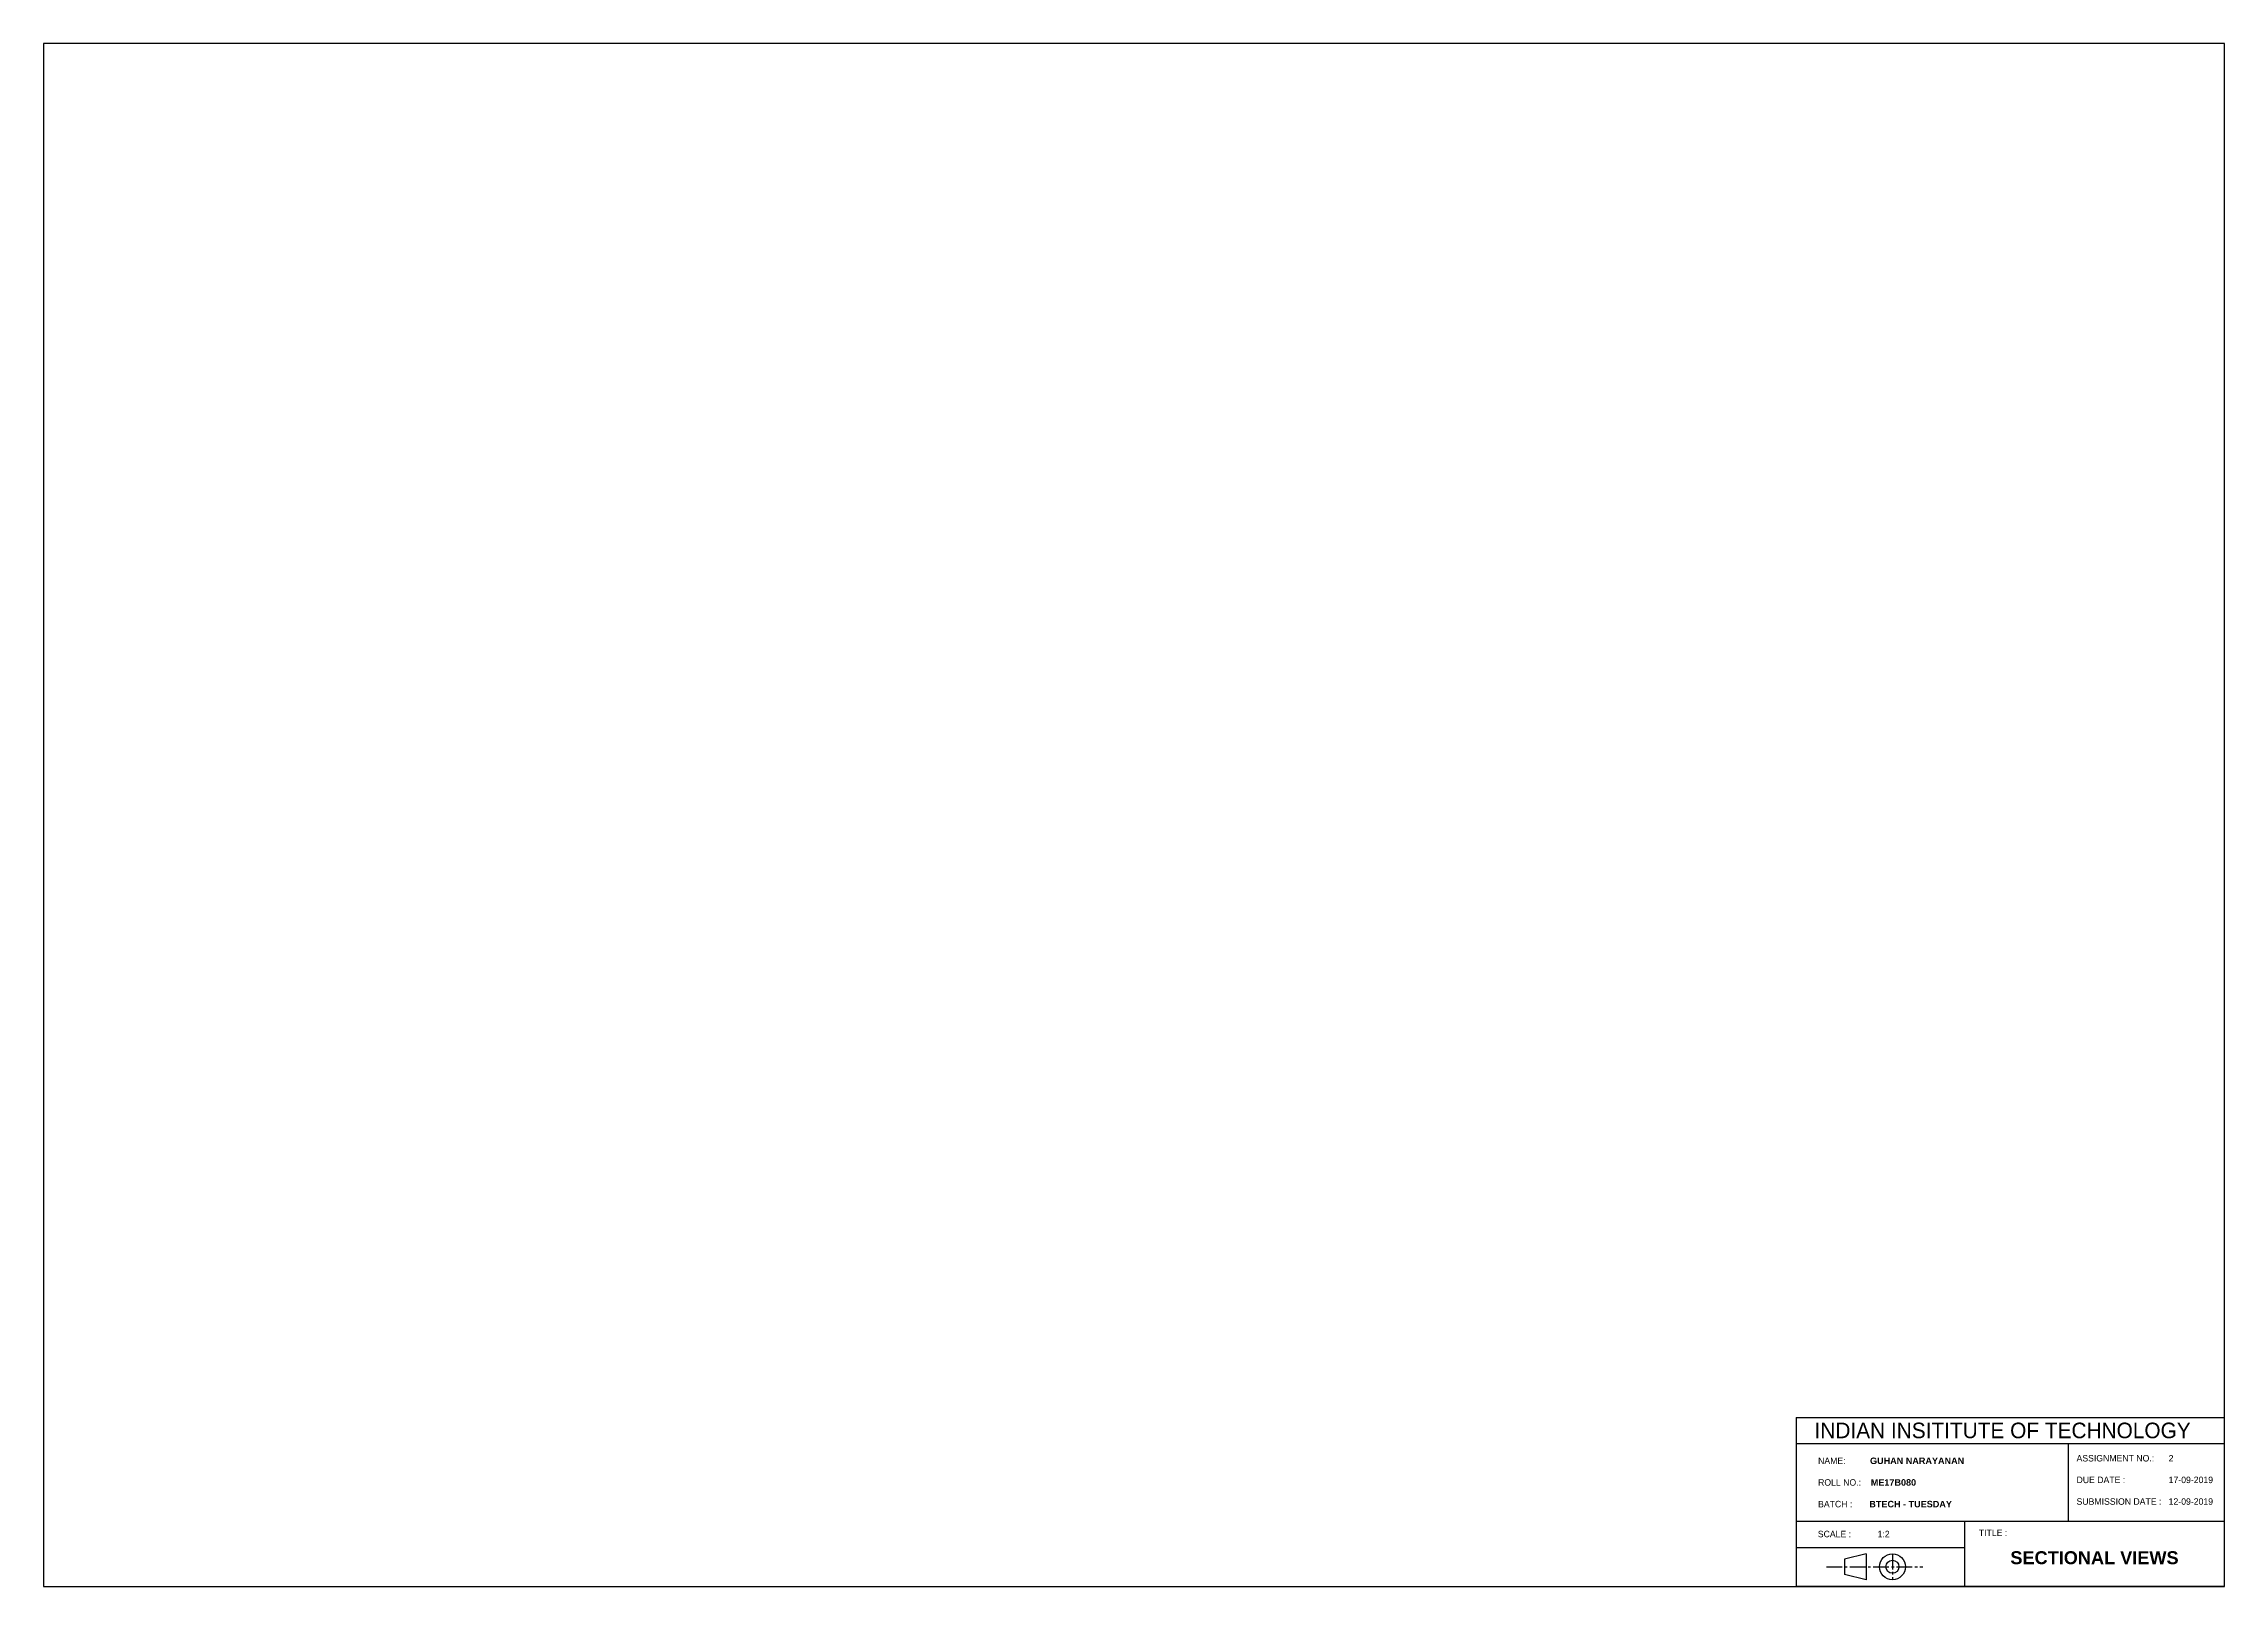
# Model space of a CAD drawing. Header units: millimetres. Extents: x -2626 to 3046, y -440 to 1628.
# Drawn here: x 2206 to 3046, y 1034 to 1628 of the extents above; entities that cross this region are included whole.
import ezdxf

# ---------------------------------------------------------------- set-up
doc = ezdxf.new("R2010")
doc.units = ezdxf.units.MM
doc.linetypes.add('CENTER2', pattern=[1.125, 0.75, -0.125, 0.125, -0.125])

msp = doc.modelspace()

# ---------------------------------------------------------------- linework, layer by layer
at = {"color": 6, "ltscale": 8}
for p, q in [((2881.464, 1099.157), (3046.464, 1099.157)), ((2881.464, 1089.157), (3046.464, 1089.157)), ((2986.464, 1059.157), (2986.464, 1089.157)), ((3046.464, 1059.157), (2881.464, 1059.157)), ((2946.464, 1034.157), (2946.464, 1059.157)), ((3046.464, 1059.157), (2986.464, 1059.157)), ((2881.464, 1049.157), (2946.464, 1049.157)), ((3046.464, 1034.157), (2881.464, 1034.157)), ((2881.464, 1034.157), (2946.464, 1034.157))]:
    msp.add_line(p, q, dxfattribs=at)
at = {"color": 6}
for p, q in [((2881.464, 1099.157), (2881.464, 1034.157)), ((3046.464, 1034.157), (3046.464, 1099.157)), ((2908.424, 1046.691), (2900.179, 1044.691)), ((2900.179, 1044.692), (2900.179, 1038.692)), ((2908.424, 1046.691), (2908.424, 1036.691)), ((2908.424, 1036.691), (2900.179, 1038.692))]:
    msp.add_line(p, q, dxfattribs=at)
at = {"color": 6, "linetype": 'CENTER2', "ltscale": 8}
for p, q in [((2893.209, 1041.617), (2930.247, 1041.691)), ((2918.609, 1046.691), (2918.609, 1036.691))]:
    msp.add_line(p, q, dxfattribs=at)
at = {"color": 6}
msp.add_lwpolyline([(2206.464, 1034.157), (3046.464, 1034.157), (3046.464, 1628.157), (2206.464, 1628.157)], close=True, dxfattribs=at)
at = {"color": 6, "ltscale": 8}
for radius in [5, 2.5]:
    msp.add_circle((2918.609, 1041.691), radius, dxfattribs=at)

# ---------------------------------------------------------------- texts
at = {"color": 4, "ltscale": 15, "insert": (2888.608, 1097.202), "char_height": 6, "attachment_point": 1}
msp.add_mtext_dynamic_manual_height_columns('INDIAN INSITITUTE OF TECHNOLOGY', width=160.39558, gutter_width=1, heights=[0], dxfattribs=at)
at = {"color": 4, "ltscale": 8, "char_height": 2.5}
for s, width, insert, attachment_point in [('   NAME:       {\\fArial|b1|i0|c0|p34;   GUHAN NARAYANAN\\P}\\P   ROLL NO.:   {\\fArial|b1|i0|c0|p34; ME17B080\\P}\\P   BATCH :      {\\fArial|b1|i0|c0|p34; BTECH - TUESDAY}', 105, (2887.181, 1074.157), 4), ('ASSIGNMENT NO.:      2\\P\\PDUE DATE :                  17-09-2019\\P\\PSUBMISSION DATE :   12-09-2019', 56.94921, (2989.515, 1075.142), 4), ('SCALE :           1:2', 65, (2889.852, 1054.29), 4), ('TITLE : \\P           \\P           {\\fArial|b1|i0|c0|p34;\\H2x; SECTIONAL VIEWS}', 100, (2951.87, 1056.034), 1)]:
    msp.add_mtext_dynamic_manual_height_columns(s, width=width, gutter_width=1, heights=[0], dxfattribs=dict(at, insert=insert, attachment_point=attachment_point))

doc.saveas('drawing.dxf')
